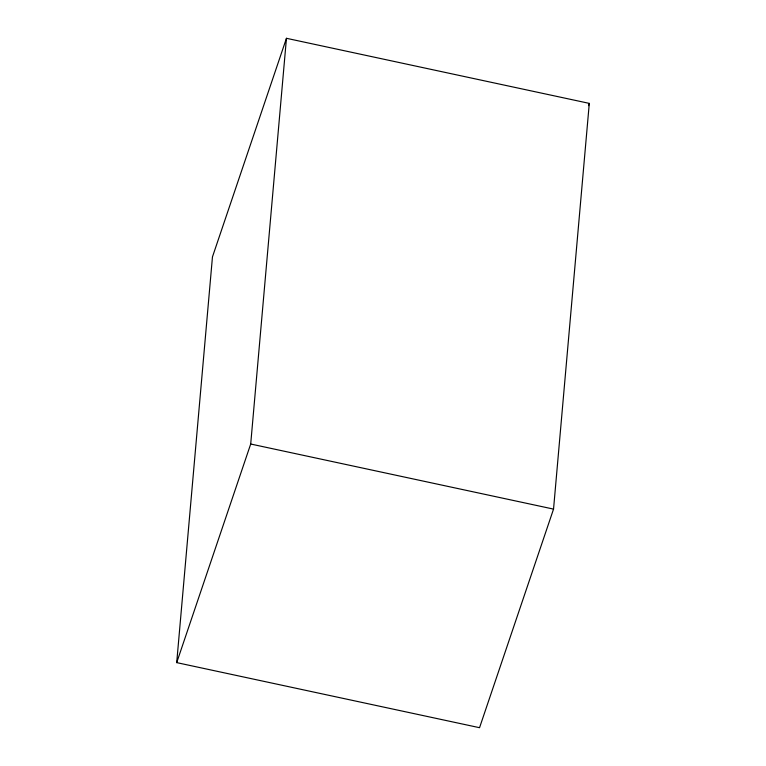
<?xml version="1.0" encoding="UTF-8"?>
<svg xmlns="http://www.w3.org/2000/svg" width="766" height="766" viewBox="0 0 766 766"><rect width="100%" height="100%" fill="white"/><g stroke="black" fill="none" stroke-linecap="round" stroke-linejoin="round"><path stroke-width="1.15" d="M176.707 662.619L212.46 256.897L286.455 38.3L589.293 103.381L553.54 509.103L479.545 727.7L176.707 662.619L250.702 444.021L286.455 38.3M588.527 105.651L589.293 103.381M250.702 444.021L553.54 509.103"/></g></svg>
